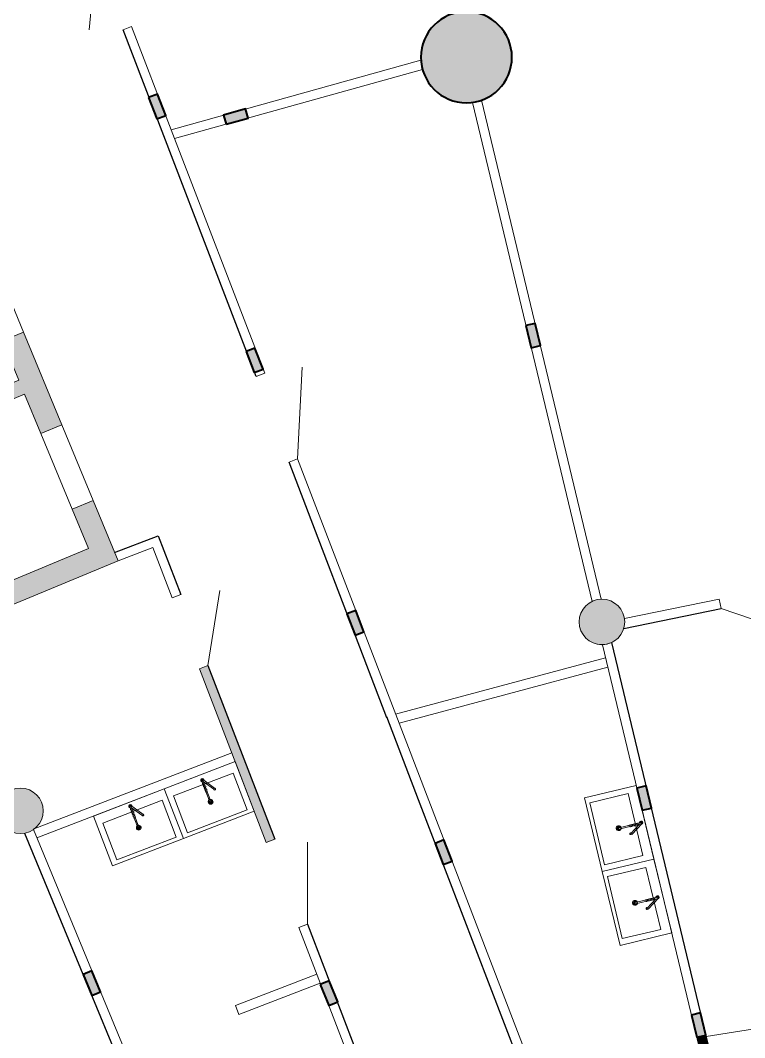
# Model space of a CAD drawing. Header units: millimetres. Extents: x 72919 to 485785, y -53256 to 338519.
# Drawn here: x 201962 to 211507, y 225360 to 238761 of the extents above; entities that cross this region are included whole.
import ezdxf

# ---------------------------------------------------------------- set-up
doc = ezdxf.new("R2010")
doc.units = ezdxf.units.MM
doc.linetypes.add('CONTI', pattern=[0])
doc.layers.add('1', color=7, linetype='Continuous')
for name, color, linetype, lineweight in [('door', 177, 'Continuous', 9), ('equipments', 137, 'CONTI', 20), ('lifts', 7, 'Continuous', 35), ('wall', 5, 'Continuous', 40)]:
    doc.layers.add(name, color=color, linetype=linetype, lineweight=lineweight)

# ---------------------------------------------------------------- blocks, each defined once
blk = doc.blocks.new('Колонна ∅1200')
at = {"lineweight": 9, "ltscale": 400, "true_color": 0x000000}
h = blk.add_hatch(color=18, dxfattribs=at)
h.dxf.hatch_style = 1
edge = h.paths.add_edge_path()
edge.add_arc((0, 0), 600, 0, 360)
at = {"color": 18, "ltscale": 400, "true_color": 0x000000}
blk.add_circle((0, 0), 600, dxfattribs=at)
blk = doc.blocks.new('сердечник для 125')
at = {"lineweight": 40, "ltscale": 200, "true_color": 0x000000}
h = blk.add_hatch(color=18, dxfattribs=at)
h.dxf.hatch_style = 1
h.paths.add_polyline_path([(-779283, 728683), (-779583, 728683), (-779583, 728558), (-779283, 728558)])
at = {"color": 18, "lineweight": 40, "true_color": 0x000000}
blk.add_lwpolyline([(-779283, 728683), (-779583, 728683), (-779583, 728558), (-779283, 728558)], close=True, dxfattribs=at)
at = {"ltscale": 0.740741}
for points in [[(-779408, 728682), (-779408, 728683)], [(-779283, 728558), (-779283, 728558)]]:
    blk.add_lwpolyline(points, dxfattribs=at)

msp = doc.modelspace()

# ---------------------------------------------------------------- hatches: boundary and pattern name
at = {"ltscale": 500, "true_color": 0x000000}
h = msp.add_hatch(color=18, dxfattribs=at)
h.dxf.hatch_style = 1
edge = h.paths.add_edge_path()
edge.add_line((198813.53954, 230253.56651), (198677.33994, 230520.86722))
edge.add_line((198677.33994, 230520.86722), (193122.4077, 227690.42357))
edge.add_line((193122.4077, 227690.42357), (191218.48704, 230797.31608))
edge.add_arc((190787.04536, 231214.27901), 600, 315.977706346, 372.522739544)
edge.add_line((191372.77138, 231344.37525), (196819.82757, 234119.8128))
edge.add_line((196819.82757, 234119.8128), (196683.62949, 234387.11429))
edge.add_line((196683.62949, 234387.11429), (191236.57306, 231611.67661))
edge.add_arc((190787.04536, 231214.27901), 600, 41.477763916, 287.022681974)
edge.add_line((190962.69552, 230640.56564), (193011.51564, 227297.22051))
edge.add_line((193011.51564, 227297.22051), (198813.53954, 230253.56651))
edge = h.paths.add_edge_path()
edge.add_line((200896.18763, 231314.75283), (200626.19331, 231190.94542))
edge.add_line((200626.19331, 231190.94542), (200512.89923, 231456.15264))
edge.add_line((200512.89923, 231456.15264), (200512.89923, 231456.15264))
edge.add_line((200512.89923, 231456.15264), (198995.56613, 235119.2837))
edge.add_arc((199034.72298, 235416.71729), 300, 237.000198764, 262.50019416, ccw=False)
edge.add_line((198871.33214, 235165.11555), (198423.63647, 234937.00126))
edge.add_line((198423.63647, 234937.00126), (198287.4384, 235204.30275))
edge.add_line((198287.4384, 235204.30275), (198735.13406, 235432.41704))
edge.add_arc((199034.72298, 235416.71729), 300, -37.49980584, 177.000198764, ccw=False)
edge.add_line((199272.7296, 235234.08967), (200896.18763, 231314.75283))
h.paths.add_polyline_path([(202858.75985, 231802.93888), (202644.45537, 232320.31069), (202921.61884, 232435.11666), (203250.72929, 231640.58138), (200848.64588, 230645.59631), (200626.19331, 231190.94542), (200896.18763, 231314.75283), (201011.00338, 231037.56575)])
h.paths.add_polyline_path([(202508.31736, 233432.90516), (202231.15389, 233318.09919), (202016.84941, 233835.471), (200169.09294, 233070.09787), (200092.55563, 233254.87352), (201940.3121, 234020.24665), (201726.00762, 234537.61846), (202003.17109, 234652.42443)])
edge = h.paths.add_edge_path()
edge.add_line((201589.8696, 235650.21292), (201312.70613, 235535.40695))
edge.add_line((201312.70613, 235535.40695), (201098.40166, 236052.77876))
edge.add_line((201098.40166, 236052.77876), (199316.8981, 235314.84876))
edge.add_arc((199034.72298, 235416.71729), 300, 340.14982231, 401.546820676)
edge.add_line((199259.24717, 235615.68685), (201260.75916, 236444.7482))
edge.add_line((201260.75916, 236444.7482), (201589.8696, 235650.21292))
h = msp.add_hatch(color=18, dxfattribs=at)
h.dxf.hatch_style = 1
edge = h.paths.add_edge_path()
edge.add_arc((209625.3488, 230836.47116), 300, 0, 360)
h = msp.add_hatch(color=18, dxfattribs=at)
h.dxf.hatch_style = 1
h.paths.add_polyline_path([(204437.28558, 230263.90491), (204320.63779, 230219.0877), (205201.14013, 227930.97238), (205317.81024, 227975.8398)])
h = msp.add_hatch(color=18, dxfattribs=at)
h.dxf.hatch_style = 1
edge = h.paths.add_edge_path()
edge.add_arc((201963.46637, 228346.97464), 300, 0, 360)
h = msp.add_hatch(color=18, dxfattribs=at)
h.dxf.hatch_style = 1
h.paths.add_polyline_path([(210996.38865, 225393.70054), (211029.65964, 225254.82417), (210905.96911, 225234.57508), (210874.84125, 225364.52468)])
at = {"layer": '1', "ltscale": 500, "true_color": 0x000000}
h = msp.add_hatch(color=18, dxfattribs=at)
h.dxf.hatch_style = 1
h.paths.add_polyline_path([(203431.37739, 238681.54339), (203314.68674, 238636.72941), (203729.01913, 237557.85346), (203845.70978, 237602.66743), (203431.37739, 238681.54339)], flags=0)
h = msp.add_hatch(color=18, dxfattribs=at)
h.dxf.hatch_style = 1
h.paths.add_polyline_path([(203953.64737, 237322.27201), (207228.09663, 238234.1042), (207261.62936, 238113.68594), (203998.68451, 237205.05737)], flags=0)
h = msp.add_hatch(color=18, dxfattribs=at)
h.dxf.hatch_style = 1
h.paths.add_polyline_path([(208039.56946, 237709.44608), (207918.02388, 237680.26266), (208624.00448, 234739.93459), (208745.55006, 234769.118), (208039.56946, 237709.44608)], flags=0)
h = msp.add_hatch(color=18, dxfattribs=at)
h.dxf.hatch_style = 1
h.paths.add_polyline_path([(203953.47756, 237322.71398), (205058.65099, 234446.36521), (204941.96765, 234401.53222), (203836.79421, 237277.88098)], flags=0)
h = msp.add_hatch(color=18, dxfattribs=at)
h.dxf.hatch_style = 1
h.paths.add_polyline_path([(208815.58603, 234477.39719), (209594.45607, 231232.87724), (209472.90924, 231203.69906), (208694.03919, 234448.21901)], flags=0)
h = msp.add_hatch(color=18, dxfattribs=at)
h.dxf.hatch_style = 1
h.paths.add_polyline_path([(205620.0614, 232985.11407), (205503.3326, 232940.39957), (206268.42714, 230943.09333), (206385.15594, 230987.80784), (205620.0614, 232985.11407)], flags=0)
h = msp.add_hatch(color=18, dxfattribs=at)
h.dxf.hatch_style = 1
h.paths.add_polyline_path([(209887.16012, 230872.98771), (209912.21178, 230750.52378), (211196.78564, 231013.30084), (211171.73398, 231135.76477), (209887.16012, 230872.98771)], flags=0)
h = msp.add_hatch(color=18, dxfattribs=at)
h.dxf.hatch_style = 1
h.paths.add_polyline_path([(206492.2134, 230707.58862), (207544.17717, 227963.46048), (207427.45959, 227918.71669), (206375.49582, 230662.84484)], flags=0)
h = msp.add_hatch(color=18, dxfattribs=at)
h.dxf.hatch_style = 1
h.paths.add_polyline_path([(209754.62717, 230565.71661), (210207.73327, 228676.0197), (210086.17871, 228646.8737), (209633.07261, 230536.5706)], flags=0)
h = msp.add_hatch(color=18, dxfattribs=at)
h.dxf.hatch_style = 1
h.paths.add_polyline_path([(206908.39357, 229621.95076), (209654.44321, 230357.75254), (209686.79559, 230237.01182), (206953.3817, 229504.59577)], flags=0)
h = msp.add_hatch(color=18, dxfattribs=at)
h.dxf.hatch_style = 1
h.paths.add_polyline_path([(202133.49085, 228108.2717), (204747.19286, 229112.48143), (204792.02401, 228995.79738), (202178.32199, 227991.58765)], flags=0)
h = msp.add_hatch(color=18, dxfattribs=at)
h.dxf.hatch_style = 1
h.paths.add_polyline_path([(210278.29678, 228384.4757), (210156.75128, 228355.29194), (210804.80968, 225656.23616), (210926.35518, 225685.41991), (210278.29678, 228384.4757)], flags=0)
h = msp.add_hatch(color=18, dxfattribs=at)
h.dxf.hatch_style = 1
h.paths.add_polyline_path([(202133.4948, 228099.81006), (202903.46514, 226240.93732), (202787.9802, 226193.10189), (202018.00986, 228051.97463)], flags=0)
h = msp.add_hatch(color=18, dxfattribs=at)
h.dxf.hatch_style = 1
h.paths.add_polyline_path([(207651.70247, 227683.49407), (207535.019, 227638.66139), (208589.07585, 224895.32733), (208705.75932, 224940.16001), (207651.70247, 227683.49407)], flags=0)
h = msp.add_hatch(color=18, dxfattribs=at)
h.dxf.hatch_style = 1
h.paths.add_polyline_path([(205748.2032, 226855.63662), (206785.17049, 224156.67504), (206668.48644, 224111.84389), (205631.51915, 226810.80547)], flags=0)
h = msp.add_hatch(color=18, dxfattribs=at)
h.dxf.hatch_style = 1
h.paths.add_polyline_path([(204794.71974, 225781.29763), (205867.59869, 226195.72384), (205912.6396, 226079.12059), (204839.76065, 225664.69439)], flags=0)
h = msp.add_hatch(color=18, dxfattribs=at)
h.dxf.hatch_style = 1
h.paths.add_polyline_path([(203018.26902, 225963.77623), (204106.97561, 223335.5845), (203991.49182, 223287.7463), (202902.78523, 225915.93803)], flags=0)
h = msp.add_hatch(color=18, dxfattribs=at)
h.dxf.hatch_style = 1
h.paths.add_polyline_path([(211000.45706, 225376.75144), (213652.72937, 225798.38695), (213672.35437, 225674.93712), (211029.72174, 225254.83404)], flags=0)
at = {"layer": 'wall', "lineweight": 18, "ltscale": 0.007407, "true_color": 0x000000}
h = msp.add_hatch(color=18, dxfattribs=at)
h.dxf.hatch_style = 1
h.paths.add_polyline_path([(205181.40238, 234112.94402), (205161.58573, 234164.52437), (205049.56829, 234121.48841), (205069.38494, 234069.90806), (205181.40238, 234112.94402)], flags=0)
h = msp.add_hatch(color=18, dxfattribs=at)
h.dxf.hatch_style = 1
h.paths.add_polyline_path([(203707.11566, 231815.92946), (203778.93229, 231977.43073), (203205.89814, 231757.26543), (203250.72929, 231640.58138), (203707.11566, 231815.92946)], flags=0)
h = msp.add_hatch(color=18, dxfattribs=at)
h.dxf.hatch_style = 1
h.paths.add_polyline_path([(209594.45548, 231232.87973), (209617.625, 231136.37171), (209496.07876, 231107.19104), (209472.90924, 231203.69906)], flags=0)

# ---------------------------------------------------------------- linework, layer by layer
at = {"color": 18, "ltscale": 500, "true_color": 0x000000}
for p, q in [((205852.98914, 232030.4876), (205503.37005, 232940.41395)), ((206792.2221, 229572.07854), (205852.98914, 232030.4876)), ((206785.69242, 229589.07308), (207204.9721, 228497.79492)), ((207204.9721, 228497.79492), (208696.67003, 224615.28538))]:
    msp.add_line(p, q, dxfattribs=at)
for points in [[(415650.43379, 180914.99944, 0.4142135624), (336810.43379, 259754.99944), (221610.43379, 259754.99944, 0.4142135624), (142770.43379, 180914.99944), (142770.43379, 104414.99944, 0.4142135624), (221610.43379, 25574.99944), (336810.43379, 25574.99944, 0.4142135624), (415650.43379, 104414.99944)], [(414950.43379, 180914.99944, 0.4142135624), (336810.43379, 259054.99944), (221610.43379, 259054.99944, 0.4142135624), (143470.43379, 180914.99944), (143470.43379, 104414.99944, 0.4142135624), (221610.43379, 26274.99944), (336810.43379, 26274.99944, 0.4142135624), (414950.43379, 104414.99944)]]:
    msp.add_lwpolyline(points, format="xyb", close=True, dxfattribs=at)
for points in [[(205069.38665, 234069.90871), (203314.68674, 238636.72941)], [(203203.15688, 231750.85587), (203776.09445, 231970.98405), (204075.21317, 231196.0621)], [(209912.21178, 230750.52378), (211196.5636, 231014.38628)], [(211029.65964, 225254.82417), (209754.61885, 230565.75127)], [(204433.86236, 230262.58968), (205313.15682, 227974.01028)], [(202018.00986, 228051.97463), (204104.74171, 223014.1583)], [(205743.53584, 226853.84337), (206823.77062, 224042.26754)]]:
    msp.add_lwpolyline(points, dxfattribs=at)
at = {"layer": 'door', "ltscale": 200}
for p, q in [((202952.59438, 239579.59162), (202870.10987, 238636.99712)), ((205615.35004, 232983.43553), (205675.78174, 234191.9255)), ((204433.86236, 230262.58968), (204589.99926, 231250.3251)), ((205743.53584, 226853.84337), (205743.53584, 227933.93108))]:
    msp.add_line(p, q, dxfattribs=at)
at = {"layer": 'door', "ltscale": 100}
msp.add_line((212063.60932, 230715.07285), (211196.78564, 231013.30084), dxfattribs=at)
at = {"layer": 'equipments', "extrusion": (0.016884, 0.004418, 0.999848)}
for p, q in [((203858.70403, 228637.17088), (204792.02401, 228995.79738)), ((204792.02401, 228995.79738), (205043.07797, 228342.3679)), ((204763.98272, 228845.75607), (203979.99394, 228544.50981)), ((204361.533, 228763.25777), (204521.87525, 228646.77645)), ((204361.533, 228763.25777), (204521.87525, 228646.77645)), ((204950.47994, 228360.35132), (204763.98272, 228845.75607)), ((202925.38406, 228278.54438), (203858.70403, 228637.17088)), ((203858.70403, 228637.17088), (204109.75799, 227983.74141)), ((204109.75799, 227983.74141), (203858.70403, 228637.17088)), ((204348.90702, 228752.57684), (204458.21216, 228468.08343)), ((204350.34103, 228747.84663), (204350.87285, 228747.46028)), ((204350.34103, 228747.84663), (204350.87285, 228747.46028)), ((204350.87285, 228747.46028), (204458.21216, 228468.08343)), ((204388.20942, 228719.55308), (204357.99486, 228705.22115)), ((204388.20942, 228719.55308), (204357.99486, 228705.22115)), ((204363.12939, 228758.04176), (204472.43453, 228473.54835)), ((204363.12939, 228758.04176), (204472.43453, 228473.54835)), ((204395.04099, 228701.77224), (204364.82644, 228687.44031)), ((204395.04099, 228701.77224), (204364.82644, 228687.44031)), ((204403.05523, 228683.46685), (204372.84068, 228669.13491)), ((204403.05523, 228683.46685), (204372.84068, 228669.13491)), ((204373.51441, 228731.01222), (204510.68327, 228631.3653)), ((204373.51441, 228731.01222), (204510.68327, 228631.3653)), ((204408.70413, 228666.21057), (204378.48958, 228651.87863)), ((204408.70413, 228666.21057), (204378.48958, 228651.87863)), ((204415.5357, 228648.42973), (204385.32115, 228634.0978)), ((204415.5357, 228648.42973), (204385.32115, 228634.0978)), ((204422.36727, 228630.64889), (204392.15272, 228616.31696)), ((204422.36727, 228630.64889), (204392.15272, 228616.31696)), ((203979.99394, 228544.50981), (204166.49116, 228059.10506)), ((204429.19884, 228612.86805), (204398.98429, 228598.53612)), ((204429.19884, 228612.86805), (204398.98429, 228598.53612)), ((204469.80731, 228498.79527), (204463.64428, 228496.42714)), ((204469.80731, 228498.79527), (204463.64428, 228496.42714)), ((204469.74805, 228498.7725), (204475.94793, 228482.63578)), ((204469.74805, 228498.7725), (204475.94793, 228482.63578)), ((203830.66274, 228487.12957), (203046.67396, 228185.88331)), ((203401.37285, 228410.49768), (203510.67798, 228126.00427)), ((203402.80685, 228405.76746), (203403.33868, 228405.38111)), ((203402.80685, 228405.76746), (203403.33868, 228405.38111)), ((203403.33868, 228405.38111), (203510.67798, 228126.00427)), ((203440.67525, 228377.47391), (203410.46069, 228363.14198)), ((203440.67525, 228377.47391), (203410.46069, 228363.14198)), ((203413.99883, 228421.17861), (203574.34108, 228304.69728)), ((203413.99883, 228421.17861), (203574.34108, 228304.69728)), ((203415.59522, 228415.9626), (203524.90036, 228131.46919)), ((203415.59522, 228415.9626), (203524.90036, 228131.46919)), ((203425.98023, 228388.93306), (203563.1491, 228289.28613)), ((203425.98023, 228388.93306), (203563.1491, 228289.28613)), ((204017.15997, 228001.72482), (203830.66274, 228487.12957)), ((204449.4219, 228490.96222), (204443.25888, 228488.59409)), ((204449.4219, 228490.96222), (204443.25888, 228488.59409)), ((204443.31814, 228488.61686), (204449.51802, 228472.48013)), ((204443.31814, 228488.61686), (204449.51802, 228472.48013)), ((204451.07694, 228482.34662), (204448.21649, 228464.24261)), ((204451.07694, 228482.34662), (204448.21649, 228464.24261)), ((204448.21649, 228464.24261), (204462.46289, 228452.71189)), ((204448.21649, 228464.24261), (204462.46289, 228452.71189)), ((204451.07694, 228482.34662), (204452.51918, 228482.9008)), ((204451.07694, 228482.34662), (204452.51918, 228482.9008)), ((204459.76004, 228445.82276), (204454.69875, 228458.99601)), ((204459.76004, 228445.82276), (204454.69875, 228458.99601)), ((204459.70078, 228445.79999), (204486.24922, 228456.00117)), ((204459.70078, 228445.79999), (204486.24922, 228456.00117)), ((204479.56975, 228459.28517), (204462.46289, 228452.71189)), ((204479.56975, 228459.28517), (204462.46289, 228452.71189)), ((204466.74155, 228488.36572), (204468.1838, 228488.9199)), ((204466.74155, 228488.36572), (204468.1838, 228488.9199)), ((204468.1838, 228488.9199), (204482.4302, 228477.38917)), ((204468.1838, 228488.9199), (204482.4302, 228477.38917)), ((204482.4302, 228477.38917), (204479.56975, 228459.28517)), ((204482.4302, 228477.38917), (204479.56975, 228459.28517)), ((204486.18996, 228455.9784), (204481.12866, 228469.15166)), ((204486.18996, 228455.9784), (204481.12866, 228469.15166)), ((203176.43802, 227625.11491), (202925.38406, 228278.54438)), ((203447.50682, 228359.69308), (203417.29226, 228345.36114)), ((203447.50682, 228359.69308), (203417.29226, 228345.36114)), ((203455.52106, 228341.38768), (203425.3065, 228327.05575)), ((203455.52106, 228341.38768), (203425.3065, 228327.05575)), ((203461.16996, 228324.1314), (203430.9554, 228309.79947)), ((203461.16996, 228324.1314), (203430.9554, 228309.79947)), ((203468.00153, 228306.35056), (203437.78697, 228292.01863)), ((203468.00153, 228306.35056), (203437.78697, 228292.01863)), ((203474.8331, 228288.56972), (203444.61854, 228274.23779)), ((203474.8331, 228288.56972), (203444.61854, 228274.23779)), ((203481.66467, 228270.78889), (203451.45012, 228256.45695)), ((203481.66467, 228270.78889), (203451.45012, 228256.45695)), ((205043.07797, 228342.3679), (204109.75799, 227983.74141)), ((204166.49116, 228059.10506), (204950.47994, 228360.35132)), ((203046.67396, 228185.88331), (203233.17119, 227700.47856)), ((203501.88773, 228148.88305), (203495.7247, 228146.51492)), ((203501.88773, 228148.88305), (203495.7247, 228146.51492)), ((203495.78396, 228146.53769), (203501.98385, 228130.40096)), ((203495.78396, 228146.53769), (203501.98385, 228130.40096)), ((203503.54276, 228140.26745), (203500.68231, 228122.16345)), ((203503.54276, 228140.26745), (203500.68231, 228122.16345)), ((203500.68231, 228122.16345), (203514.92872, 228110.63272)), ((203500.68231, 228122.16345), (203514.92872, 228110.63272)), ((203503.54276, 228140.26745), (203504.98501, 228140.82163)), ((203503.54276, 228140.26745), (203504.98501, 228140.82163)), ((203512.22587, 228103.74359), (203507.16458, 228116.91684)), ((203512.22587, 228103.74359), (203507.16458, 228116.91684)), ((203512.16661, 228103.72082), (203538.71504, 228113.92201)), ((203512.16661, 228103.72082), (203538.71504, 228113.92201)), ((203532.03557, 228117.206), (203514.92872, 228110.63272)), ((203532.03557, 228117.206), (203514.92872, 228110.63272)), ((203522.27313, 228156.7161), (203516.1101, 228154.34797)), ((203522.27313, 228156.7161), (203516.1101, 228154.34797)), ((203519.20738, 228146.28655), (203520.64962, 228146.84073)), ((203519.20738, 228146.28655), (203520.64962, 228146.84073)), ((203520.64962, 228146.84073), (203534.89603, 228135.31)), ((203520.64962, 228146.84073), (203534.89603, 228135.31)), ((203522.21387, 228156.69333), (203528.41376, 228140.55661)), ((203522.21387, 228156.69333), (203528.41376, 228140.55661)), ((203534.89603, 228135.31), (203532.03557, 228117.206)), ((203534.89603, 228135.31), (203532.03557, 228117.206)), ((203538.65578, 228113.89924), (203533.59449, 228127.07249)), ((203538.65578, 228113.89924), (203533.59449, 228127.07249)), ((204109.75799, 227983.74141), (203176.43802, 227625.11491)), ((203233.17119, 227700.47856), (204017.15997, 228001.72482))]:
    msp.add_line(p, q, dxfattribs=at)
at = {"layer": 'equipments', "extrusion": (0.002176, -0.017316, 0.999848)}
for p, q in [((209396.93819, 228519.26915), (210077.55711, 228682.84194)), ((210077.55711, 228682.84194), (210311.23037, 227710.68149)), ((209630.61145, 227547.1087), (209396.93819, 228519.26915)), ((209969.85031, 228574.6913), (209464.24769, 228453.18009)), ((210166.13585, 227758.07652), (209969.85031, 228574.6913)), ((209464.24769, 228453.18009), (209660.53323, 227636.56531)), ((209827.6028, 228123.9145), (209834.24967, 228096.26124)), ((209827.6028, 228123.9145), (209834.24967, 228096.26124)), ((209827.61763, 228123.85277), (209841.33903, 228127.15043)), ((209827.61763, 228123.85277), (209841.33903, 228127.15043)), ((209847.38722, 228132.89203), (209834.0948, 228120.27342)), ((209847.38722, 228132.89203), (209834.0948, 228120.27342)), ((209838.37781, 228102.45466), (209834.0948, 228120.27342)), ((209838.37781, 228102.45466), (209834.0948, 228120.27342)), ((209834.23483, 228096.32297), (209847.95623, 228099.62063)), ((209834.23483, 228096.32297), (209847.95623, 228099.62063)), ((209855.95324, 228097.2545), (209838.37781, 228102.45466)), ((209855.95324, 228097.2545), (209838.37781, 228102.45466)), ((209864.96265, 228127.69187), (209847.38722, 228132.89203)), ((209864.96265, 228127.69187), (209847.38722, 228132.89203)), ((210146.22111, 228193.69753), (209849.88982, 228122.48039)), ((210140.89164, 228192.4167), (209849.88982, 228122.48039)), ((210149.78193, 228178.88329), (209853.45064, 228107.66614)), ((210149.78193, 228178.88329), (209853.45064, 228107.66614)), ((209872.19241, 228134.56541), (209855.38423, 228130.5259)), ((209872.19241, 228134.56541), (209855.38423, 228130.5259)), ((209869.24565, 228109.87311), (209855.95324, 228097.2545)), ((209869.24565, 228109.87311), (209855.95324, 228097.2545)), ((209878.80961, 228107.0356), (209862.00143, 228102.9961)), ((209878.80961, 228107.0356), (209862.00143, 228102.9961)), ((209864.96265, 228127.69187), (209865.32374, 228126.18961)), ((209864.96265, 228127.69187), (209865.32374, 228126.18961)), ((209868.88456, 228111.37537), (209869.24565, 228109.87311)), ((209868.88456, 228111.37537), (209869.24565, 228109.87311)), ((209873.7206, 228128.20763), (209872.17757, 228134.62713)), ((209873.7206, 228128.20763), (209872.17757, 228134.62713)), ((209878.82445, 228106.97388), (209877.28142, 228113.39338)), ((209878.82445, 228106.97388), (209877.28142, 228113.39338)), ((209997.22342, 228132.33784), (209986.95993, 228164.16526)), ((209997.22342, 228132.33784), (209986.95993, 228164.16526)), ((210121.62768, 228172.11699), (210004.92122, 228049.13565)), ((210121.62768, 228172.11699), (210004.92122, 228049.13565)), ((210015.74412, 228136.78891), (210005.48063, 228168.61633)), ((210015.74412, 228136.78891), (210005.48063, 228168.61633)), ((210155.16174, 228179.78485), (210018.73884, 228036.02697)), ((210155.16174, 228179.78485), (210018.73884, 228036.02697)), ((210034.26483, 228141.23998), (210024.00134, 228173.0674)), ((210034.26483, 228141.23998), (210024.00134, 228173.0674)), ((210052.78553, 228145.69105), (210042.52204, 228177.51847)), ((210052.78553, 228145.69105), (210042.52204, 228177.51847)), ((210070.63173, 228149.03808), (210060.36824, 228180.8655)), ((210070.63173, 228149.03808), (210060.36824, 228180.8655)), ((210089.82694, 228154.59319), (210079.56346, 228186.42061)), ((210089.82694, 228154.59319), (210079.56346, 228186.42061)), ((210108.34765, 228159.04427), (210098.08416, 228190.87168)), ((210108.34765, 228159.04427), (210098.08416, 228190.87168)), ((210141.34413, 228192.89352), (210140.89164, 228192.4167)), ((210141.34413, 228192.89352), (210140.89164, 228192.4167)), ((210311.23037, 227710.68149), (209630.61145, 227547.1087)), ((209630.61145, 227547.1087), (210311.23037, 227710.68149)), ((209660.53323, 227636.56531), (210166.13585, 227758.07652)), ((210311.23037, 227710.68149), (210544.90364, 226738.52103)), ((210203.52358, 227602.53085), (209697.92095, 227481.01963)), ((210399.80912, 226785.91607), (210203.52358, 227602.53085)), ((209864.28472, 226574.94824), (209630.61145, 227547.1087)), ((209697.92095, 227481.01963), (209894.20649, 226664.40485)), ((210361.63251, 227209.60551), (210065.30122, 227138.38837)), ((210356.30304, 227208.32469), (210065.30122, 227138.38837)), ((210365.19333, 227194.79127), (210068.86205, 227123.57413)), ((210365.19333, 227194.79127), (210068.86205, 227123.57413)), ((210212.63482, 227148.24582), (210202.37133, 227180.07324)), ((210212.63482, 227148.24582), (210202.37133, 227180.07324)), ((210337.03908, 227188.02497), (210220.33263, 227065.04363)), ((210337.03908, 227188.02497), (210220.33263, 227065.04363)), ((210231.15553, 227152.69689), (210220.89204, 227184.52431)), ((210231.15553, 227152.69689), (210220.89204, 227184.52431)), ((210370.57315, 227195.69283), (210234.15024, 227051.93496)), ((210370.57315, 227195.69283), (210234.15024, 227051.93496)), ((210249.67623, 227157.14796), (210239.41274, 227188.97538)), ((210249.67623, 227157.14796), (210239.41274, 227188.97538)), ((210268.19694, 227161.59904), (210257.93345, 227193.42645)), ((210268.19694, 227161.59904), (210257.93345, 227193.42645)), ((210286.04313, 227164.94606), (210275.77965, 227196.77348)), ((210286.04313, 227164.94606), (210275.77965, 227196.77348)), ((210305.23835, 227170.50118), (210294.97486, 227202.3286)), ((210305.23835, 227170.50118), (210294.97486, 227202.3286)), ((210323.75905, 227174.95225), (210313.49557, 227206.77967)), ((210323.75905, 227174.95225), (210313.49557, 227206.77967)), ((210356.75554, 227208.80151), (210356.30304, 227208.32469)), ((210356.75554, 227208.80151), (210356.30304, 227208.32469)), ((210043.0142, 227139.82248), (210049.66107, 227112.16923)), ((210043.0142, 227139.82248), (210049.66107, 227112.16923)), ((210043.02904, 227139.76076), (210056.75043, 227143.05841)), ((210043.02904, 227139.76076), (210056.75043, 227143.05841)), ((210062.79863, 227148.80002), (210049.50621, 227136.18141)), ((210062.79863, 227148.80002), (210049.50621, 227136.18141)), ((210053.78922, 227118.36264), (210049.50621, 227136.18141)), ((210053.78922, 227118.36264), (210049.50621, 227136.18141)), ((210049.64624, 227112.23095), (210063.36763, 227115.52861)), ((210049.64624, 227112.23095), (210063.36763, 227115.52861)), ((210071.36464, 227113.16248), (210053.78922, 227118.36264)), ((210071.36464, 227113.16248), (210053.78922, 227118.36264)), ((210080.37405, 227143.59986), (210062.79863, 227148.80002)), ((210080.37405, 227143.59986), (210062.79863, 227148.80002)), ((210087.60382, 227150.47339), (210070.79563, 227146.43389)), ((210087.60382, 227150.47339), (210070.79563, 227146.43389)), ((210084.65706, 227125.78109), (210071.36464, 227113.16248)), ((210084.65706, 227125.78109), (210071.36464, 227113.16248)), ((210094.22101, 227122.94359), (210077.41283, 227118.90409)), ((210094.22101, 227122.94359), (210077.41283, 227118.90409)), ((210080.37405, 227143.59986), (210080.73514, 227142.0976)), ((210080.37405, 227143.59986), (210080.73514, 227142.0976)), ((210084.29597, 227127.28335), (210084.65706, 227125.78109)), ((210084.29597, 227127.28335), (210084.65706, 227125.78109)), ((210089.132, 227144.11561), (210087.58898, 227150.53512)), ((210089.132, 227144.11561), (210087.58898, 227150.53512)), ((210094.23585, 227122.88186), (210092.69283, 227129.30137)), ((210094.23585, 227122.88186), (210092.69283, 227129.30137)), ((209894.20649, 226664.40485), (210399.80912, 226785.91607)), ((210544.90364, 226738.52103), (209864.28472, 226574.94824))]:
    msp.add_line(p, q, dxfattribs=at)
at = {"layer": 'equipments', "extrusion": (0.016884, 0.004418, 0.999848)}
for centre, radius, start, end in [((169568.31473, -255572.02429, 4461.02628), 22.05217, 245.359751385, 166.140633861), ((169568.31473, -255572.02429, 4461.02628), 22.05217, 245.359751385, 166.140633861), ((169568.57027, -255572.00723, 4461.02598), 14.0067, 262.183722843, 153.34394936), ((169568.57027, -255572.00723, 4461.02598), 14.0067, 262.183722843, 153.34394936), ((169568.57027, -255572.00723, 4461.02598), 9.52405, 309.342913597, 129.342913597), ((169568.57027, -255572.00723, 4461.02598), 9.52405, 309.342913597, 129.342913597), ((169568.31473, -255572.02429, 4461.02628), 7.61924, 276.353549681, 96.353549681), ((169568.31473, -255572.02429, 4461.02628), 7.61924, 306.586558326, 96.353549681), ((169413.58875, -255698.78202, 4463.09635), 11.64343, 92.706499968, 106.531122366), ((169413.58875, -255698.78202, 4463.09635), 11.64343, 92.706499968, 106.531122366), ((169413.53592, -255698.60408, 4463.09324), 11.45776, 106.5311224, 129.342913599), ((169413.53592, -255698.60408, 4463.09324), 11.45776, 106.5311224, 129.342913599), ((169413.86326, -255698.41855, 4463.09), 9.37524, 119.455005257, 129.342913599), ((169413.86326, -255698.41855, 4463.09), 9.37524, 119.455005257, 129.342913599), ((169413.86326, -255698.41855, 4463.09), 9.37524, 129.342913599, 152.154704794), ((169413.86326, -255698.41855, 4463.09), 9.37524, 129.342913599, 152.154704794), ((169413.81814, -255699.06176, 4463.10123), 11.64343, 332.154704794, 345.979327201), ((169413.81814, -255699.06176, 4463.10123), 11.64343, 332.154704794, 345.979327201), ((169414.12524, -255698.50114, 4463.09145), 9.65534, 174.781462172, 197.15134798), ((169414.12524, -255698.50114, 4463.09145), 9.65534, 174.781462172, 197.15134798), ((169413.98231, -255699.14846, 4463.10275), 11.45776, 309.342913597, 332.154704794), ((169413.98231, -255699.14846, 4463.10275), 11.45776, 309.342913597, 332.154704794), ((169414.22851, -255698.86398, 4463.09778), 9.37524, 309.342913599, 319.230821936), ((169414.22851, -255698.86398, 4463.09778), 9.37524, 309.342913599, 319.230821936), ((169414.27221, -255698.4558, 4463.09066), 9.80915, 197.151347949, 219.34291358), ((169414.27221, -255698.4558, 4463.09066), 9.80915, 197.151347949, 219.34291358), ((169414.22851, -255698.86398, 4463.09778), 9.37524, 286.5311224, 309.342913599), ((169414.22851, -255698.86398, 4463.09778), 9.37524, 286.5311224, 309.342913599), ((169414.03571, -255698.6496, 4463.09404), 11.98805, 197.151347949, 219.342913596), ((169414.03571, -255698.6496, 4463.09404), 11.98805, 197.151347949, 219.342913596), ((169413.98231, -255699.14846, 4463.10275), 11.45776, 286.531122385, 309.342913599), ((169413.98231, -255699.14846, 4463.10275), 11.45776, 286.531122385, 309.342913599), ((169414.27221, -255698.4558, 4463.09066), 9.80915, 219.342913596, 241.534479218), ((169414.27221, -255698.4558, 4463.09066), 9.80915, 219.342913596, 241.534479218), ((169411.93138, -255700.37409, 4463.12414), 10.95682, 197.15134798, 219.342913596), ((169411.93138, -255700.37409, 4463.12414), 10.95682, 197.15134798, 219.342913596), ((169414.18529, -255698.71839, 4463.09524), 9.52716, 263.904364994, 286.531122367), ((169414.18529, -255698.71839, 4463.09524), 9.52716, 263.904364994, 286.531122367), ((169414.1989, -255698.59097, 4463.09301), 9.65534, 241.534479228, 263.904365012), ((169414.1989, -255698.59097, 4463.09301), 9.65534, 241.534479228, 263.904365012), ((169414.03571, -255698.6496, 4463.09404), 11.98805, 219.34291358, 241.534479209), ((169414.03571, -255698.6496, 4463.09404), 11.98805, 219.34291358, 241.534479209), ((169413.92948, -255698.97052, 4463.09964), 11.64343, 263.904365005, 286.531122385), ((169413.92948, -255698.97052, 4463.09964), 11.64343, 263.904365005, 286.531122385), ((169411.88258, -255700.83003, 4463.1321), 10.47214, 286.531122348, 293.894559406), ((169411.88258, -255700.83003, 4463.1321), 10.47214, 286.531122348, 293.894559406), ((169411.93138, -255700.37409, 4463.12414), 10.95682, 219.342913596, 241.534479218), ((169411.93138, -255700.37409, 4463.12414), 10.95682, 219.342913596, 241.534479218), ((169411.83429, -255700.6674, 4463.12926), 10.64184, 263.904365009, 286.531122392), ((169411.83429, -255700.6674, 4463.12926), 10.64184, 263.904365009, 286.531122392), ((169413.94612, -255698.8148, 4463.09692), 11.80007, 241.534479231, 263.904365018), ((169413.94612, -255698.8148, 4463.09692), 11.80007, 241.534479231, 263.904365018), ((169411.8495, -255700.52508, 4463.12677), 10.78501, 241.534479215, 263.904365005), ((169411.8495, -255700.52508, 4463.12677), 10.78501, 241.534479215, 263.904365005), ((169265.41711, -255605.7408, 4461.6148), 31.74683, 20.240090067, 352.467009333), ((169413.53592, -255698.60408, 4463.09324), 11.45776, 129.342913597, 152.154704794), ((169413.53592, -255698.60408, 4463.09324), 11.45776, 129.342913597, 152.154704794), ((169413.7001, -255698.69078, 4463.09476), 11.64343, 152.154704821, 174.781462172), ((169413.7001, -255698.69078, 4463.09476), 11.64343, 152.154704821, 174.781462172), ((169413.99759, -255698.48949, 4463.09124), 9.52716, 152.154704794, 174.781462172), ((169413.99759, -255698.48949, 4463.09124), 9.52716, 152.154704794, 174.781462172), ((169411.47459, -255700.33248, 4463.12341), 10.47214, 144.791267763, 152.154704821), ((169411.47459, -255700.33248, 4463.12341), 10.47214, 144.791267763, 152.154704821), ((169411.62464, -255700.41172, 4463.1248), 10.64184, 152.154704821, 174.781462172), ((169411.62464, -255700.41172, 4463.1248), 10.64184, 152.154704821, 174.781462172), ((169413.8561, -255698.70502, 4463.09501), 11.80007, 174.781462172, 197.151347949), ((169413.8561, -255698.70502, 4463.09501), 11.80007, 174.781462172, 197.151347949), ((169411.76722, -255700.42474, 4463.12502), 10.78501, 174.781462172, 197.151347949), ((169411.76722, -255700.42474, 4463.12502), 10.78501, 174.781462172, 197.151347949), ((169477.25826, -254568.90849, 4443.51683), 22.05217, 245.359751385, 166.140633861), ((169477.25826, -254568.90849, 4443.51683), 22.05217, 245.359751385, 166.140633861), ((169477.5138, -254568.89143, 4443.51653), 14.0067, 262.183722843, 153.34394936), ((169477.5138, -254568.89143, 4443.51653), 14.0067, 262.183722843, 153.34394936), ((169477.5138, -254568.89143, 4443.51653), 9.52405, 309.342913597, 129.342913597), ((169477.5138, -254568.89143, 4443.51653), 9.52405, 309.342913597, 129.342913597), ((169477.25826, -254568.90849, 4443.51683), 7.61924, 276.353549681, 96.353549681), ((169477.25826, -254568.90849, 4443.51683), 7.61924, 306.586558326, 96.353549681), ((169265.41711, -255605.7408, 4461.6148), 7.61924, 96.353549681, 276.353549681), ((169265.41711, -255605.7408, 4461.6148), 7.61924, 96.353549681, 276.353549681), ((169322.53229, -254695.66622, 4445.5869), 11.64343, 92.706499991, 106.531122392), ((169322.53229, -254695.66622, 4445.5869), 11.64343, 92.706499991, 106.531122392), ((169322.47946, -254695.48828, 4445.58379), 11.45776, 106.531122385, 129.342913597), ((169322.47946, -254695.48828, 4445.58379), 11.45776, 106.531122385, 129.342913597), ((169322.8068, -254695.30275, 4445.58055), 9.37524, 119.455005257, 129.342913599), ((169322.8068, -254695.30275, 4445.58055), 9.37524, 119.455005257, 129.342913599), ((169322.47946, -254695.48828, 4445.58379), 11.45776, 129.342913599, 152.154704821), ((169322.47946, -254695.48828, 4445.58379), 11.45776, 129.342913599, 152.154704821), ((169322.8068, -254695.30275, 4445.58055), 9.37524, 129.342913599, 152.154704821), ((169322.8068, -254695.30275, 4445.58055), 9.37524, 129.342913599, 152.154704821), ((169322.64363, -254695.57498, 4445.58531), 11.64343, 152.154704794, 174.781462172), ((169322.64363, -254695.57498, 4445.58531), 11.64343, 152.154704794, 174.781462172), ((169322.94113, -254695.37369, 4445.58179), 9.52716, 152.154704794, 174.781462172), ((169322.94113, -254695.37369, 4445.58179), 9.52716, 152.154704794, 174.781462172), ((169320.41813, -254697.21668, 4445.61396), 10.47214, 144.791267735, 152.154704821), ((169320.41813, -254697.21668, 4445.61396), 10.47214, 144.791267735, 152.154704821), ((169320.56817, -254697.29592, 4445.61534), 10.64184, 152.154704794, 174.781462172), ((169320.56817, -254697.29592, 4445.61534), 10.64184, 152.154704794, 174.781462172), ((169322.76168, -254695.94596, 4445.59178), 11.64343, 332.154704794, 345.979327201), ((169322.76168, -254695.94596, 4445.59178), 11.64343, 332.154704794, 345.979327201), ((169323.06877, -254695.38534, 4445.582), 9.65534, 174.781462172, 197.15134798), ((169323.06877, -254695.38534, 4445.582), 9.65534, 174.781462172, 197.15134798), ((169322.79963, -254695.58922, 4445.58555), 11.80007, 174.781462172, 197.151347949), ((169322.79963, -254695.58922, 4445.58555), 11.80007, 174.781462172, 197.151347949), ((169322.92585, -254696.03266, 4445.59329), 11.45776, 309.342913599, 332.154704821), ((169322.92585, -254696.03266, 4445.59329), 11.45776, 309.342913599, 332.154704821), ((169320.71075, -254697.30894, 4445.61557), 10.78501, 174.781462172, 197.15134798), ((169320.71075, -254697.30894, 4445.61557), 10.78501, 174.781462172, 197.15134798), ((169323.17205, -254695.74818, 4445.58833), 9.37524, 309.342913599, 319.230821936), ((169323.17205, -254695.74818, 4445.58833), 9.37524, 309.342913599, 319.230821936), ((169323.21575, -254695.34, 4445.5812), 9.80915, 197.151347981, 219.342913601), ((169323.21575, -254695.34, 4445.5812), 9.80915, 197.151347981, 219.342913601), ((169323.17205, -254695.74818, 4445.58833), 9.37524, 286.5311224, 309.342913599), ((169323.17205, -254695.74818, 4445.58833), 9.37524, 286.5311224, 309.342913599), ((169322.97925, -254695.5338, 4445.58459), 11.98805, 197.15134798, 219.342913596), ((169322.97925, -254695.5338, 4445.58459), 11.98805, 197.15134798, 219.342913596), ((169322.92585, -254696.03266, 4445.59329), 11.45776, 286.531122385, 309.342913597), ((169322.92585, -254696.03266, 4445.59329), 11.45776, 286.531122385, 309.342913597), ((169323.21575, -254695.34, 4445.5812), 9.80915, 219.342913596, 241.534479212), ((169323.21575, -254695.34, 4445.5812), 9.80915, 219.342913596, 241.534479212), ((169320.87492, -254697.25829, 4445.61469), 10.95682, 197.151347949, 219.342913596), ((169320.87492, -254697.25829, 4445.61469), 10.95682, 197.151347949, 219.342913596), ((169323.12882, -254695.60259, 4445.58579), 9.52716, 263.904364998, 286.531122385), ((169323.12882, -254695.60259, 4445.58579), 9.52716, 263.904364998, 286.531122385), ((169323.14243, -254695.47517, 4445.58356), 9.65534, 241.534479218, 263.904365012), ((169323.14243, -254695.47517, 4445.58356), 9.65534, 241.534479218, 263.904365012), ((169322.97925, -254695.5338, 4445.58459), 11.98805, 219.34291358, 241.534479206), ((169322.97925, -254695.5338, 4445.58459), 11.98805, 219.34291358, 241.534479206), ((169322.87302, -254695.85472, 4445.59019), 11.64343, 263.904365012, 286.5311224), ((169322.87302, -254695.85472, 4445.59019), 11.64343, 263.904365012, 286.5311224), ((169320.82611, -254697.71423, 4445.62265), 10.47214, 286.531122402, 293.894559461), ((169320.82611, -254697.71423, 4445.62265), 10.47214, 286.531122402, 293.894559461), ((169320.87492, -254697.25829, 4445.61469), 10.95682, 219.342913596, 241.534479215), ((169320.87492, -254697.25829, 4445.61469), 10.95682, 219.342913596, 241.534479215), ((169320.77783, -254697.5516, 4445.61981), 10.64184, 263.904365005, 286.531122387), ((169320.77783, -254697.5516, 4445.61981), 10.64184, 263.904365005, 286.531122387), ((169322.88965, -254695.699, 4445.58747), 11.80007, 241.534479228, 263.904365015), ((169322.88965, -254695.699, 4445.58747), 11.80007, 241.534479228, 263.904365015), ((169320.79303, -254697.40928, 4445.61732), 10.78501, 241.534479209, 263.904365002), ((169320.79303, -254697.40928, 4445.61732), 10.78501, 241.534479209, 263.904365002), ((169174.36065, -254602.625, 4444.10535), 31.74683, 20.240090067, 352.467009333), ((169174.36065, -254602.625, 4444.10535), 7.61924, 96.353549681, 276.353549681), ((169174.36065, -254602.625, 4444.10535), 7.61924, 96.353549681, 276.353549681)]:
    msp.add_arc(centre, radius, start, end, dxfattribs=at)
at = {"layer": 'equipments', "extrusion": (0.002176, -0.017316, 0.999848)}
for centre, radius, start, end in [((236651.096, 200145.60696, -3493.55456), 31.74683, 20.240090045, 352.467009332), ((236651.096, 200145.60696, -3493.55456), 7.61924, 96.353549684, 276.353549684), ((236651.096, 200145.60696, -3493.55456), 7.61924, 96.353549684, 276.353549684), ((236953.99362, 200179.32347, -3494.14309), 22.05217, 245.359751376, 166.140633849), ((236953.99362, 200179.32347, -3494.14309), 22.05217, 245.359751376, 166.140633849), ((236954.24916, 200179.34052, -3494.14339), 14.0067, 262.183722851, 153.343949379), ((236954.24916, 200179.34052, -3494.14339), 14.0067, 262.183722851, 153.343949379), ((236954.24916, 200179.34052, -3494.14339), 9.52405, 309.342913603, 129.342913603), ((236954.24916, 200179.34052, -3494.14339), 9.52405, 309.342913603, 129.342913603), ((236953.99362, 200179.32347, -3494.14309), 7.61924, 276.353549684, 96.353549684), ((236953.99362, 200179.32347, -3494.14309), 7.61924, 306.586558342, 96.353549684), ((236797.30353, 200050.93604, -3492.04457), 10.64184, 152.154704797, 174.78146218), ((236797.30353, 200050.93604, -3492.04457), 10.64184, 152.154704797, 174.78146218), ((236797.44611, 200050.92302, -3492.04434), 10.78501, 174.78146217, 197.151347959), ((236797.44611, 200050.92302, -3492.04434), 10.78501, 174.78146217, 197.151347959), ((236797.15348, 200051.01528, -3492.04595), 10.47214, 144.791267764, 152.154704826), ((236797.15348, 200051.01528, -3492.04595), 10.47214, 144.791267764, 152.154704826), ((236799.37899, 200052.65698, -3492.07461), 11.64343, 152.154704807, 174.78146218), ((236799.37899, 200052.65698, -3492.07461), 11.64343, 152.154704807, 174.78146218), ((236799.53499, 200052.64274, -3492.07436), 11.80007, 174.781462173, 197.151347959), ((236799.53499, 200052.64274, -3492.07436), 11.80007, 174.781462173, 197.151347959), ((236797.61027, 200050.97367, -3492.04523), 10.95682, 197.151347967, 219.34291359), ((236797.61027, 200050.97367, -3492.04523), 10.95682, 197.151347967, 219.34291359), ((236799.21482, 200052.74368, -3492.07612), 11.45776, 129.342913585, 152.154704796), ((236799.21482, 200052.74368, -3492.07612), 11.45776, 129.342913585, 152.154704796), ((236799.7146, 200052.69815, -3492.07533), 11.98805, 197.151347976, 219.342913597), ((236799.7146, 200052.69815, -3492.07533), 11.98805, 197.151347976, 219.342913597), ((236799.67648, 200052.85827, -3492.07812), 9.52716, 152.154704796, 174.781462176), ((236799.67648, 200052.85827, -3492.07812), 9.52716, 152.154704796, 174.781462176), ((236799.80413, 200052.84661, -3492.07792), 9.65534, 174.781462186, 197.151347976), ((236799.80413, 200052.84661, -3492.07792), 9.65534, 174.781462186, 197.151347976), ((236797.61027, 200050.97367, -3492.04523), 10.95682, 219.342913597, 241.534479228), ((236797.61027, 200050.97367, -3492.04523), 10.95682, 219.342913597, 241.534479228), ((236799.54215, 200052.92921, -3492.07936), 9.37524, 129.342913603, 152.154704807), ((236799.54215, 200052.92921, -3492.07936), 9.37524, 129.342913603, 152.154704807), ((236799.21482, 200052.74368, -3492.07612), 11.45776, 106.531122378, 129.342913603), ((236799.21482, 200052.74368, -3492.07612), 11.45776, 106.531122378, 129.342913603), ((236799.9511, 200052.89196, -3492.07871), 9.80915, 197.151347956, 219.34291359), ((236799.9511, 200052.89196, -3492.07871), 9.80915, 197.151347956, 219.34291359), ((236799.7146, 200052.69815, -3492.07533), 11.98805, 219.34291359, 241.5344792), ((236799.7146, 200052.69815, -3492.07533), 11.98805, 219.34291359, 241.5344792), ((236799.54215, 200052.92921, -3492.07936), 9.37524, 119.455005263, 129.342913604), ((236799.54215, 200052.92921, -3492.07936), 9.37524, 119.455005263, 129.342913604), ((236799.9511, 200052.89196, -3492.07871), 9.80915, 219.34291359, 241.534479228), ((236799.9511, 200052.89196, -3492.07871), 9.80915, 219.34291359, 241.534479228), ((236797.52839, 200050.82268, -3492.04259), 10.78501, 241.5344792, 263.904364992), ((236797.52839, 200050.82268, -3492.04259), 10.78501, 241.5344792, 263.904364992), ((236799.26765, 200052.56574, -3492.07302), 11.64343, 92.706499985, 106.531122378), ((236799.26765, 200052.56574, -3492.07302), 11.64343, 92.706499985, 106.531122378), ((236799.62501, 200052.53295, -3492.07244), 11.80007, 241.534479228, 263.904364992), ((236799.62501, 200052.53295, -3492.07244), 11.80007, 241.534479228, 263.904364992), ((236799.87779, 200052.75678, -3492.07635), 9.65534, 241.534479228, 263.904364992), ((236799.87779, 200052.75678, -3492.07635), 9.65534, 241.534479228, 263.904364992), ((236797.51318, 200050.68036, -3492.04011), 10.64184, 263.904365019, 286.531122378), ((236797.51318, 200050.68036, -3492.04011), 10.64184, 263.904365019, 286.531122378), ((236799.60837, 200052.37724, -3492.06973), 11.64343, 263.904364992, 286.531122378), ((236799.60837, 200052.37724, -3492.06973), 11.64343, 263.904364992, 286.531122378), ((236799.86418, 200052.62937, -3492.07413), 9.52716, 263.904365019, 286.531122407), ((236799.86418, 200052.62937, -3492.07413), 9.52716, 263.904365019, 286.531122407), ((236797.56147, 200050.51773, -3492.03727), 10.47214, 286.531122378, 293.894559453), ((236797.56147, 200050.51773, -3492.03727), 10.47214, 286.531122378, 293.894559453), ((236799.90741, 200052.48377, -3492.07159), 9.37524, 286.531122378, 309.342913604), ((236799.90741, 200052.48377, -3492.07159), 9.37524, 286.531122378, 309.342913604), ((236799.6612, 200052.1993, -3492.06662), 11.45776, 286.531122378, 309.342913602), ((236799.6612, 200052.1993, -3492.06662), 11.45776, 286.531122378, 309.342913602), ((236799.90741, 200052.48377, -3492.07159), 9.37524, 309.342913566, 319.23082193), ((236799.90741, 200052.48377, -3492.07159), 9.37524, 309.342913566, 319.23082193), ((236799.6612, 200052.1993, -3492.06662), 11.45776, 309.342913602, 332.154704797), ((236799.6612, 200052.1993, -3492.06662), 11.45776, 309.342913602, 332.154704797), ((236799.49703, 200052.28599, -3492.06813), 11.64343, 332.154704817, 345.979327212), ((236799.49703, 200052.28599, -3492.06813), 11.64343, 332.154704817, 345.979327212), ((236742.15247, 199142.49116, -3476.04511), 31.74683, 20.240090045, 352.467009332), ((237045.05008, 199176.20767, -3476.63364), 22.05217, 245.359751376, 166.140633849), ((237045.05008, 199176.20767, -3476.63364), 22.05217, 245.359751376, 166.140633849), ((237045.30562, 199176.22472, -3476.63393), 14.0067, 262.183722851, 153.343949379), ((237045.30562, 199176.22472, -3476.63393), 14.0067, 262.183722851, 153.343949379), ((237045.30562, 199176.22472, -3476.63393), 9.52405, 309.342913603, 129.342913603), ((237045.30562, 199176.22472, -3476.63393), 9.52405, 309.342913603, 129.342913603), ((237045.05008, 199176.20767, -3476.63364), 7.61924, 276.353549684, 96.353549684), ((237045.05008, 199176.20767, -3476.63364), 7.61924, 306.586558342, 96.353549684), ((236742.15247, 199142.49116, -3476.04511), 7.61924, 96.353549684, 276.353549684), ((236742.15247, 199142.49116, -3476.04511), 7.61924, 96.353549684, 276.353549684), ((236888.35999, 199047.82024, -3474.53512), 10.64184, 152.15470479, 174.78146217), ((236888.35999, 199047.82024, -3474.53512), 10.64184, 152.15470479, 174.78146217), ((236888.50257, 199047.80722, -3474.53489), 10.78501, 174.781462176, 197.151347959), ((236888.50257, 199047.80722, -3474.53489), 10.78501, 174.781462176, 197.151347959), ((236888.20994, 199047.89948, -3474.5365), 10.47214, 144.791267766, 152.154704835), ((236888.20994, 199047.89948, -3474.5365), 10.47214, 144.791267766, 152.154704835), ((236890.43545, 199049.54118, -3474.56516), 11.64343, 152.154704808, 174.781462186), ((236890.43545, 199049.54118, -3474.56516), 11.64343, 152.154704808, 174.781462186), ((236890.59145, 199049.52694, -3474.56491), 11.80007, 174.781462176, 197.151347959), ((236890.59145, 199049.52694, -3474.56491), 11.80007, 174.781462176, 197.151347959), ((236888.66674, 199047.85787, -3474.53578), 10.95682, 197.151347967, 219.34291359), ((236888.66674, 199047.85787, -3474.53578), 10.95682, 197.151347967, 219.34291359), ((236890.27128, 199049.62788, -3474.56667), 11.45776, 129.342913566, 152.15470479), ((236890.27128, 199049.62788, -3474.56667), 11.45776, 129.342913566, 152.15470479), ((236890.77107, 199049.58235, -3474.56588), 11.98805, 197.151347961, 219.34291359), ((236890.77107, 199049.58235, -3474.56588), 11.98805, 197.151347961, 219.34291359), ((236890.73295, 199049.74247, -3474.56867), 9.52716, 152.154704807, 174.78146218), ((236890.73295, 199049.74247, -3474.56867), 9.52716, 152.154704807, 174.78146218), ((236890.86059, 199049.73081, -3474.56847), 9.65534, 174.78146218, 197.151347961), ((236890.86059, 199049.73081, -3474.56847), 9.65534, 174.78146218, 197.151347961), ((236888.66674, 199047.85787, -3474.53578), 10.95682, 219.34291359, 241.534479228), ((236888.66674, 199047.85787, -3474.53578), 10.95682, 219.34291359, 241.534479228), ((236890.59861, 199049.81341, -3474.56991), 9.37524, 129.342913602, 152.154704797), ((236890.59861, 199049.81341, -3474.56991), 9.37524, 129.342913602, 152.154704797), ((236890.27128, 199049.62788, -3474.56667), 11.45776, 106.531122378, 129.342913603), ((236890.27128, 199049.62788, -3474.56667), 11.45776, 106.531122378, 129.342913603), ((236891.00756, 199049.77616, -3474.56926), 9.80915, 197.151347959, 219.34291359), ((236891.00756, 199049.77616, -3474.56926), 9.80915, 197.151347959, 219.34291359), ((236890.77107, 199049.58235, -3474.56588), 11.98805, 219.34291359, 241.5344792), ((236890.77107, 199049.58235, -3474.56588), 11.98805, 219.34291359, 241.5344792), ((236890.59861, 199049.81341, -3474.56991), 9.37524, 119.45500523, 129.342913603), ((236890.59861, 199049.81341, -3474.56991), 9.37524, 119.45500523, 129.342913603), ((236891.00756, 199049.77616, -3474.56926), 9.80915, 219.34291359, 241.534479228), ((236891.00756, 199049.77616, -3474.56926), 9.80915, 219.34291359, 241.534479228), ((236888.58485, 199047.70688, -3474.53314), 10.78501, 241.534479228, 263.904364992), ((236888.58485, 199047.70688, -3474.53314), 10.78501, 241.534479228, 263.904364992), ((236890.32411, 199049.44994, -3474.56357), 11.64343, 92.706499985, 106.531122378), ((236890.32411, 199049.44994, -3474.56357), 11.64343, 92.706499985, 106.531122378), ((236890.68147, 199049.41715, -3474.56299), 11.80007, 241.534479228, 263.904365019), ((236890.68147, 199049.41715, -3474.56299), 11.80007, 241.534479228, 263.904365019), ((236890.93425, 199049.64098, -3474.5669), 9.65534, 241.534479228, 263.904364992), ((236890.93425, 199049.64098, -3474.5669), 9.65534, 241.534479228, 263.904364992), ((236888.56965, 199047.56456, -3474.53066), 10.64184, 263.904364992, 286.531122378), ((236888.56965, 199047.56456, -3474.53066), 10.64184, 263.904364992, 286.531122378), ((236890.66484, 199049.26144, -3474.56028), 11.64343, 263.904364992, 286.531122378), ((236890.66484, 199049.26144, -3474.56028), 11.64343, 263.904364992, 286.531122378), ((236890.92064, 199049.51357, -3474.56468), 9.52716, 263.904364992, 286.531122378), ((236890.92064, 199049.51357, -3474.56468), 9.52716, 263.904364992, 286.531122378), ((236888.61793, 199047.40193, -3474.52782), 10.47214, 286.531122407, 293.894559453), ((236888.61793, 199047.40193, -3474.52782), 10.47214, 286.531122407, 293.894559453), ((236890.96387, 199049.36797, -3474.56213), 9.37524, 286.531122407, 309.342913604), ((236890.96387, 199049.36797, -3474.56213), 9.37524, 286.531122407, 309.342913604), ((236890.71767, 199049.0835, -3474.55717), 11.45776, 286.531122378, 309.342913602), ((236890.71767, 199049.0835, -3474.55717), 11.45776, 286.531122378, 309.342913602), ((236890.96387, 199049.36797, -3474.56213), 9.37524, 309.342913564, 319.23082193), ((236890.96387, 199049.36797, -3474.56213), 9.37524, 309.342913564, 319.23082193), ((236890.71767, 199049.0835, -3474.55717), 11.45776, 309.342913603, 332.154704807), ((236890.71767, 199049.0835, -3474.55717), 11.45776, 309.342913603, 332.154704807), ((236890.5535, 199049.17019, -3474.55868), 11.64343, 332.154704797, 345.979327199), ((236890.5535, 199049.17019, -3474.55868), 11.64343, 332.154704797, 345.979327199)]:
    msp.add_arc(centre, radius, start, end, dxfattribs=at)
at = {"layer": 'equipments', "extrusion": (0.016884, 0.004418, 0.999848)}
for centre in [(204465.32334, 228470.81589), (203517.78917, 228128.73673)]:
    msp.add_ellipse(centre, major_axis=(-24.20646, 10.77034, 0.36117), ratio=1, start_param=0.7853981634, end_param=7.0685834706, dxfattribs=at)
at = {"layer": 'equipments', "extrusion": (0.002176, -0.017316, 0.999848)}
for centre in [(209854.08428, 228114.97532), (210067.08163, 227130.98125)]:
    msp.add_ellipse(centre, major_axis=(13.83923, 22.59267, 0.36117), ratio=1, start_param=0.7853981634, end_param=7.0685834706, dxfattribs=at)
at = {"layer": 'lifts', "color": 0, "lineweight": 20, "ltscale": 100000}
for points in [[(201726.00762, 234537.61846), (201312.70613, 235535.40695), (201589.8696, 235650.21292), (202003.17109, 234652.42443)], [(202644.45537, 232320.31069), (202231.15389, 233318.09919), (202508.31736, 233432.90516), (202921.61884, 232435.11666)]]:
    msp.add_lwpolyline(points, close=True, dxfattribs=at)
at = {"layer": 'wall', "color": 18, "lineweight": 18, "ltscale": 0.007407, "true_color": 0x000000}
for p, q in [((207261.62936, 238113.68594), (203993.38567, 237203.58181)), ((203948.93498, 237320.95975), (205181.40409, 234112.94467)), ((202644.45537, 232320.31069), (202921.61884, 232435.11666)), ((202921.61884, 232435.11666), (203250.72929, 231640.58138)), ((202858.75985, 231802.93888), (202644.45537, 232320.31069)), ((201011.00338, 231037.56575), (202858.75985, 231802.93888)), ((203250.72929, 231640.58138), (200848.64588, 230645.59631)), ((209674.69993, 230363.18032), (206907.10213, 229621.60472)), ((209703.89061, 230241.59241), (206952.18159, 229504.2742)), ((204321.84567, 230219.55178), (205201.14013, 227930.97238)), ((206908.90545, 229616.91153), (207321.65616, 228542.62607)), ((202131.69654, 228104.47549), (204747.1468, 229112.58633)), ((202178.32199, 227991.58765), (204792.02401, 228995.79738)), ((207321.65616, 228542.62604), (208774.33232, 224761.68023)), ((205631.51915, 226810.80547), (206668.48644, 224111.84389)), ((205867.80838, 226195.80483), (204794.71974, 225781.29763)), ((204839.76065, 225664.69439), (205912.64798, 226079.12383)), ((213653.03374, 225796.48716), (211000.84057, 225374.86423))]:
    msp.add_line(p, q, dxfattribs=at)
for points in [[(203314.68674, 238636.72941), (203426.84674, 238679.82238)], [(203948.9337, 237320.96309), (203426.84674, 238679.82238)], [(207240.66461, 238237.60399), (203948.93498, 237320.95975), (203948.9337, 237320.96309)], [(209496.07876, 231107.19104), (207918.02388, 237680.26266)], [(209617.625, 231136.37171), (208039.57012, 237709.44333)], [(205181.40409, 234112.94467), (205069.38665, 234069.90871)], [(205615.35004, 232983.43553), (205503.3326, 232940.39957)], [(206908.90545, 229616.91153), (205615.35004, 232983.43553)], [(203250.72929, 231640.58138), (203707.11566, 231815.92946), (203963.19648, 231153.0242)], [(204075.21317, 231196.0621), (203963.19648, 231153.0242)], [(209922.14823, 230880.17586), (211171.40847, 231136.829)], [(211196.78564, 231013.30084), (211171.67902, 231136.03347)], [(209912.21178, 230750.52378), (211196.78564, 231013.30084)], [(210905.96911, 225234.57508), (209633.07261, 230536.5706)], [(204433.86236, 230262.58968), (204321.84567, 230219.55178)], [(202133.4948, 228099.81006), (204221.71956, 223058.38953)], [(205201.14013, 227930.97238), (205313.15682, 227974.01028)], [(205631.51915, 226810.80547), (205743.53584, 226853.84337)], [(204839.76065, 225664.69439), (204794.71974, 225781.29763)]]:
    msp.add_lwpolyline(points, dxfattribs=at)
msp.add_lwpolyline([(202508.31736, 233432.90516), (202231.15389, 233318.09919), (202016.84941, 233835.471), (200169.09294, 233070.09787), (200092.55563, 233254.87352), (201940.3121, 234020.24665), (201726.00762, 234537.61846), (202003.17109, 234652.42443)], close=True, dxfattribs=at)
for centre in [(209625.3488, 230836.47116), (201963.46637, 228346.97464)]:
    msp.add_circle(centre, 300, dxfattribs=at)
msp.add_arc((209624.92996, 230837.4387), 300.48509, 258.918065893, 308.081926123, dxfattribs=at)

# ---------------------------------------------------------------- block references
at = {"layer": 'wall', "color": 18, "lineweight": 18, "ltscale": 0.007407, "true_color": 0x000000, "xscale": -1, "rotation": 180}
msp.add_blockref('Колонна ∅1200', (207839.49177, 238275.10105), dxfattribs=at)
msp.add_blockref('Колонна ∅1200', (207839.49177, 238275.10105), dxfattribs=at)
msp.add_blockref('Колонна ∅1200', (207839.49177, 238275.10105), dxfattribs=at)
at = {"layer": 'wall', "color": 18, "lineweight": 18, "ltscale": 0.007407, "true_color": 0x000000}
for p, rotation in [((604495.66457, 1226472.42763), 111.0099119934655), ((-741656.26934, 730060.44708), 195.5762389130808), ((735253.04177, 1162599.18833), 103.5000000001233), ((605780.04719, 1223129.29833), 111.0099119934655), ((607108.57982, 1219671.65561), 111.0099119934655), ((736962.868, 1156366.01348), 103.4847437213252), ((608270.13657, 1216648.24841), 111.0099119934655), ((577784.17413, 1225011.80025), 112.500000001802), ((580910.53862, 1224880.14168), 112.500000001802), ((737680.89152, 1153375.23028), 103.4847437213252)]:
    msp.add_blockref('сердечник для 125', p, dxfattribs=dict(at, rotation=rotation))

doc.saveas('drawing.dxf')
